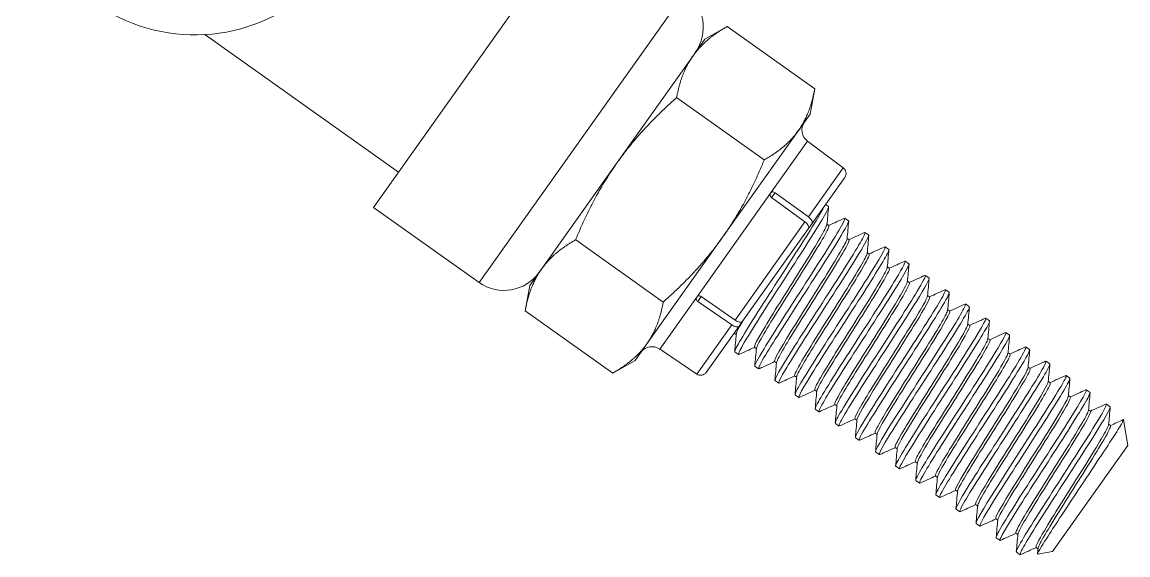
# Model space of a CAD drawing. Extents: x 0 to 216, y -4 to 280.
# Drawn here: x 158.05 to 163.39, y 129.49 to 132.06 of the extents above; entities that cross this region are included whole.
import ezdxf

# ---------------------------------------------------------------- set-up
doc = ezdxf.new("R2010")
doc.units = 0
doc.header["$LTSCALE"] = 10
doc.header["$MEASUREMENT"] = 0
doc.layers.add('CADdetails-3-FINE', color=11, linetype='CONTINUOUS', lineweight=5)

msp = doc.modelspace()

# ---------------------------------------------------------------- linework, layer by layer
at = {"layer": 'CADdetails-3-FINE'}
for p, q in [((160.7404, 132.5696), (159.746, 131.1702)), ((161.2499, 132.2075), (160.2555, 130.8082)), ((161.3444, 131.9809), (161.4525, 132.0423)), ((161.8749, 131.7421), (161.4525, 132.0423)), ((159.8667, 131.34), (158.9332, 132.0034)), ((161.3444, 131.9809), (161.2879, 131.9014)), ((161.2879, 131.9014), (160.9225, 131.3872)), ((161.8525, 131.6198), (161.8749, 131.7421)), ((161.6314, 131.3993), (161.2089, 131.6995)), ((161.796, 131.5403), (161.8525, 131.6198)), ((161.4306, 131.0261), (161.796, 131.5403)), ((161.8402, 131.4899), (161.662, 131.2391)), ((162.013, 131.361), (161.8534, 131.4797)), ((160.9225, 131.3872), (160.5572, 130.873)), ((161.8446, 131.124), (162.013, 131.361)), ((162.0203, 131.315), (161.8615, 131.0916)), ((161.662, 131.2391), (161.3056, 130.7376)), ((161.667, 131.2175), (161.6838, 131.241)), ((161.6838, 131.241), (161.8446, 131.124)), ((161.8279, 131.1005), (161.667, 131.2175)), ((161.9274, 131.1843), (161.9415, 131.1742)), ((160.2555, 130.8082), (159.746, 131.1702)), ((161.4911, 130.6265), (161.8279, 131.1005)), ((161.8615, 131.0916), (161.8448, 131.068)), ((161.9439, 131.083), (161.9343, 131.0898)), ((162.0206, 131.1181), (162.0386, 131.1053)), ((161.0653, 130.512), (161.4306, 131.0261)), ((161.8448, 131.068), (161.5273, 130.6212)), ((162.041, 131.014), (162.0314, 131.0208)), ((162.1176, 131.0491), (162.1356, 131.0363)), ((161.1442, 130.7138), (160.7218, 131.014)), ((162.2147, 130.9802), (162.2327, 130.9674)), ((162.138, 130.9451), (162.1284, 130.9519)), ((162.3117, 130.9112), (162.3297, 130.8984)), ((160.5572, 130.873), (160.5006, 130.7935)), ((162.2351, 130.8761), (162.2255, 130.8829)), ((162.3321, 130.8072), (162.3225, 130.814)), ((162.4087, 130.8423), (162.4268, 130.8295)), ((160.5006, 130.7935), (160.4782, 130.6712)), ((162.5058, 130.7733), (162.5238, 130.7605)), ((161.3056, 130.7376), (161.1274, 130.4868)), ((161.311, 130.7164), (161.3277, 130.74)), ((161.4744, 130.603), (161.311, 130.7164)), ((161.3277, 130.74), (161.4911, 130.6265)), ((162.4291, 130.7382), (162.4196, 130.745)), ((162.6028, 130.7043), (162.6208, 130.6916)), ((160.4782, 130.6712), (160.9007, 130.371)), ((162.5262, 130.6693), (162.5166, 130.6761)), ((161.306, 130.366), (161.4744, 130.603)), ((161.5106, 130.5977), (161.3518, 130.3743)), ((161.5273, 130.6212), (161.5106, 130.5977)), ((162.6232, 130.6003), (162.6136, 130.6071)), ((162.6999, 130.6354), (162.7179, 130.6226)), ((161.4966, 130.5577), (161.487, 130.5645)), ((162.7203, 130.5313), (162.7107, 130.5382)), ((162.7969, 130.5664), (162.8149, 130.5536)), ((161.0088, 130.4324), (161.0653, 130.512)), ((161.5936, 130.4887), (161.584, 130.4956)), ((162.894, 130.4975), (162.912, 130.4847)), ((161.0088, 130.4324), (160.9007, 130.371)), ((161.1414, 130.4777), (161.306, 130.366)), ((161.4894, 130.4733), (161.5074, 130.4605)), ((162.8173, 130.4624), (162.8077, 130.4692)), ((161.5864, 130.4043), (161.6044, 130.3915)), ((161.6906, 130.4198), (161.681, 130.4266)), ((162.9144, 130.3934), (162.9048, 130.4002)), ((162.991, 130.4285), (163.009, 130.4157)), ((161.6834, 130.3353), (161.7014, 130.3226)), ((161.7877, 130.3508), (161.7781, 130.3576)), ((163.0114, 130.3245), (163.0018, 130.3313)), ((163.088, 130.3596), (163.1061, 130.3468)), ((161.8847, 130.2819), (161.8751, 130.2887)), ((163.1851, 130.2906), (163.2031, 130.2778)), ((161.7805, 130.2664), (161.7985, 130.2536)), ((161.9818, 130.2129), (161.9722, 130.2197)), ((163.1085, 130.2555), (163.0989, 130.2623)), ((163.2821, 130.2217), (163.3001, 130.2089)), ((161.8775, 130.1974), (161.8955, 130.1846)), ((163.2055, 130.1866), (163.1959, 130.1934)), ((161.9746, 130.1285), (161.9926, 130.1157)), ((162.0788, 130.144), (162.0692, 130.1508)), ((163.3025, 130.1176), (163.2929, 130.1244)), ((163.3858, 130.0212), (163.3647, 130.1461)), ((162.0716, 130.0595), (162.0896, 130.0467)), ((162.1759, 130.075), (162.1663, 130.0818)), ((162.2729, 130.0061), (162.2633, 130.0129)), ((163.3858, 130.0212), (163.0229, 129.5104)), ((162.1687, 129.9906), (162.1867, 129.9778)), ((162.2657, 129.9216), (162.2837, 129.9088)), ((162.3699, 129.9371), (162.3603, 129.9439)), ((162.3627, 129.8527), (162.3808, 129.8399)), ((162.467, 129.8681), (162.4574, 129.875)), ((162.564, 129.7992), (162.5544, 129.806)), ((162.4598, 129.7837), (162.4778, 129.7709)), ((162.6611, 129.7302), (162.6515, 129.737)), ((162.5568, 129.7147), (162.5748, 129.7019)), ((162.6539, 129.6458), (162.6719, 129.633)), ((162.7581, 129.6613), (162.7485, 129.6681)), ((162.7509, 129.5768), (162.7689, 129.564)), ((162.8552, 129.5923), (162.8456, 129.5991)), ((162.9522, 129.5234), (162.9426, 129.5302)), ((162.848, 129.5079), (162.866, 129.4951)), ((163.0229, 129.5104), (162.9506, 129.4981))]:
    msp.add_line(p, q, dxfattribs=at)
for centre, radius, start, end in [((158.8846, 132.8353), 0.8333, 69.5181, 305.3601), ((161.1292, 132.0377), 0.2083, 324.6034, 54.6034), ((161.88, 131.5434), 0.0667, 144.6034, 233.3534), ((160.3762, 130.978), 0.2083, 234.6034, 324.6034), ((161.09, 130.4317), 0.0667, 55.8534, 144.6034)]:
    msp.add_arc(centre, radius, start, end, dxfattribs=at)
for points, weights in [([(161.4525, 132.0423), (161.3444, 131.9809), (161.2879, 131.9014)], [1.07011995559, 1.07372902644, 1]), ([(161.2879, 131.9014), (161.2313, 131.8218), (161.2089, 131.6995)], [1, 1.07372902644, 1.07011995559]), ([(161.796, 131.5403), (161.8525, 131.6198), (161.8749, 131.7421)], [1, 1.07372902644, 1.07011995559]), ([(161.2089, 131.6995), (161.0356, 131.5463), (160.9225, 131.3872)], [1.07011995559, 1.07372902644, 1]), ([(161.6314, 131.3993), (161.7395, 131.4608), (161.796, 131.5403)], [1.07011995559, 1.07372902644, 1]), ([(161.4306, 131.0261), (161.5437, 131.1852), (161.6314, 131.3993)], [1, 1.07372902644, 1.07011995559]), ([(160.9225, 131.3872), (160.8095, 131.2281), (160.7218, 131.014)], [1, 1.07372902644, 1.07011995559]), ([(161.1442, 130.7138), (161.3176, 130.867), (161.4306, 131.0261)], [1.07011995559, 1.07372902644, 1]), ([(160.7218, 131.014), (160.6137, 130.9526), (160.5572, 130.873)], [1.07011995559, 1.07372902644, 1]), ([(160.5572, 130.873), (160.5006, 130.7935), (160.4782, 130.6712)], [1, 1.07372902644, 1.07011995559]), ([(161.0653, 130.512), (161.1218, 130.5915), (161.1442, 130.7138)], [1, 1.07372902644, 1.07011995559]), ([(160.9007, 130.371), (161.0088, 130.4324), (161.0653, 130.512)], [1.07011995559, 1.07372902644, 1])]:
    msp.add_rational_spline(points, weights, degree=2, dxfattribs=at)
for points, knots in [([(161.8534, 131.4797), (161.8517, 131.481), (161.8499, 131.4823), (161.8467, 131.4848), (161.8452, 131.486), (161.8428, 131.4878), (161.8418, 131.4886), (161.8405, 131.4896), (161.8402, 131.4899), (161.8402, 131.4899)], [0.03826553, 0.03826553, 0.03826553, 0.03826553, 0.0430457, 0.0430457, 0.04783339, 0.04783339, 0.05262017, 0.05262017, 0.05740694, 0.05740694, 0.05740694, 0.05740694]), ([(162.0203, 131.315), (162.0226, 131.3183), (162.0247, 131.3228), (162.0265, 131.3309), (162.0266, 131.3358), (162.0253, 131.3439), (162.0235, 131.3485), (162.0193, 131.3553), (162.0162, 131.3587), (162.013, 131.361)], [0.11287333, 0.11287333, 0.11287333, 0.11287333, 0.12228251, 0.12228251, 0.13168956, 0.13168956, 0.14109431, 0.14109431, 0.1499486, 0.1499486, 0.1499486, 0.1499486]), ([(161.667, 131.2175), (161.6653, 131.2187), (161.6637, 131.2203), (161.6613, 131.2239), (161.6604, 131.226), (161.6595, 131.2298), (161.6594, 131.2319), (161.6601, 131.2358), (161.6609, 131.2376), (161.662, 131.2391)], [0.00000751, 0.00000751, 0.00000751, 0.00000751, 0.00478769, 0.00478769, 0.00957537, 0.00957537, 0.01436215, 0.01436215, 0.01914893, 0.01914893, 0.01914893, 0.01914893]), ([(161.662, 131.2391), (161.663, 131.2406), (161.6645, 131.2419), (161.6679, 131.2438), (161.6699, 131.2444), (161.6737, 131.2447), (161.6759, 131.2445), (161.6801, 131.2432), (161.6821, 131.2422), (161.6838, 131.241)], [0.01914893, 0.01914893, 0.01914893, 0.01914893, 0.0239357, 0.0239357, 0.02872248, 0.02872248, 0.03351016, 0.03351016, 0.03829034, 0.03829034, 0.03829034, 0.03829034]), ([(161.9193, 131.1729), (161.9132, 131.1597), (161.9004, 131.1372), (161.8815, 131.106), (161.8362, 131.0312), (161.7572, 130.909), (161.6817, 130.7917), (161.6062, 130.6745), (161.5368, 130.5659), (161.5066, 130.5123), (161.4931, 130.4883), (161.4876, 130.4757), (161.49, 130.4741)], [-103.422145, -103.422145, -103.422145, -103.422145, -103.001341, -103.001341, -103.001341, -101.991915, -101.991915, -101.991915, -100.982778, -100.982778, -100.982778, -100.530965, -100.530965, -100.530965, -100.530965]), ([(161.5097, 130.4611), (161.5066, 130.4596), (161.5061, 130.4617), (161.5084, 130.4677), (161.5174, 130.4914), (161.5696, 130.5757), (161.6395, 130.6851), (161.7094, 130.7945), (161.7946, 130.9254), (161.8553, 131.0219), (161.9126, 131.1128), (161.9461, 131.1703), (161.9415, 131.1742)], [94.169181, 94.169181, 94.169181, 94.169181, 94.424424, 94.424424, 94.424424, 95.432154, 95.432154, 95.432154, 96.439817, 96.439817, 96.439817, 97.389372, 97.389372, 97.389372, 97.389372]), ([(161.8446, 131.124), (161.8478, 131.1217), (161.8512, 131.1187), (161.8563, 131.1132), (161.8589, 131.1097), (161.8619, 131.104), (161.863, 131.1007), (161.8633, 131.0958), (161.8627, 131.0932), (161.8615, 131.0916)], [0.00054866, 0.00054866, 0.00054866, 0.00054866, 0.00940295, 0.00940295, 0.0188077, 0.0188077, 0.02821475, 0.02821475, 0.03762393, 0.03762393, 0.03762393, 0.03762393]), ([(161.5843, 130.496), (161.5805, 130.4997), (161.5993, 130.535), (161.6352, 130.5946), (161.6813, 130.6709), (161.7536, 130.7842), (161.8149, 130.8821), (161.8763, 130.98), (161.924, 131.0587), (161.9327, 131.0824), (161.9335, 131.0848), (161.934, 131.0866), (161.9341, 131.0879)], [94.24778, 94.24778, 94.24778, 94.24778, 95.07228, 95.07228, 95.07228, 96.129678, 96.129678, 96.129678, 97.187001, 97.187001, 97.187001, 97.29417, 97.29417, 97.29417, 97.29417]), ([(162.018, 131.117), (162.0239, 131.1197), (162.0195, 131.1078), (162.0044, 131.0809), (161.975, 131.0285), (161.9064, 130.921), (161.8311, 130.8041), (161.7559, 130.6872), (161.6766, 130.5646), (161.6304, 130.4887), (161.599, 130.437), (161.5837, 130.408), (161.5869, 130.405)], [-97.467971, -97.467971, -97.467971, -97.467971, -96.949064, -96.949064, -96.949064, -95.941326, -95.941326, -95.941326, -94.933858, -94.933858, -94.933858, -94.24778, -94.24778, -94.24778, -94.24778]), ([(161.5942, 130.4912), (161.5944, 130.4951), (161.5982, 130.504), (161.6055, 130.5179), (161.6291, 130.5626), (161.6886, 130.6579), (161.7531, 130.7602), (161.8175, 130.8624), (161.8841, 130.9676), (161.9183, 131.0273), (161.9378, 131.0612), (161.9463, 131.0798), (161.9433, 131.0821)], [94.342982, 94.342982, 94.342982, 94.342982, 94.673671, 94.673671, 94.673671, 95.731097, 95.731097, 95.731097, 96.788448, 96.788448, 96.788448, 97.389372, 97.389372, 97.389372, 97.389372]), ([(161.607, 130.3926), (161.6014, 130.39), (161.605, 130.4004), (161.6182, 130.4245), (161.6455, 130.4739), (161.7126, 130.5792), (161.7876, 130.6958), (161.8626, 130.8123), (161.9429, 130.9363), (161.9907, 131.0146), (162.0246, 131.0701), (162.0414, 131.1015), (162.0381, 131.1047)], [87.885995, 87.885995, 87.885995, 87.885995, 88.376611, 88.376611, 88.376611, 89.384752, 89.384752, 89.384752, 90.392824, 90.392824, 90.392824, 91.106187, 91.106187, 91.106187, 91.106187]), ([(161.8448, 131.068), (161.846, 131.0697), (161.8466, 131.0722), (161.8462, 131.0772), (161.8452, 131.0804), (161.8421, 131.0862), (161.8396, 131.0897), (161.8345, 131.0952), (161.8311, 131.0982), (161.8279, 131.1005)], [0.11287333, 0.11287333, 0.11287333, 0.11287333, 0.12228251, 0.12228251, 0.13168956, 0.13168956, 0.14109431, 0.14109431, 0.1499486, 0.1499486, 0.1499486, 0.1499486]), ([(161.6815, 130.4272), (161.678, 130.4305), (161.6931, 130.4601), (161.7237, 130.5113), (161.7664, 130.583), (161.8374, 130.6945), (161.9001, 130.7943), (161.9628, 130.894), (162.0144, 130.9782), (162.0276, 131.0083), (162.0298, 131.0133), (162.0309, 131.0167), (162.031, 131.0188)], [87.964594, 87.964594, 87.964594, 87.964594, 88.72121, 88.72121, 88.72121, 89.77906, 89.77906, 89.77906, 90.836833, 90.836833, 90.836833, 91.010984, 91.010984, 91.010984, 91.010984]), ([(162.1153, 131.0484), (162.1186, 131.0501), (162.1189, 131.0475), (162.1159, 131.0402), (162.105, 131.0139), (162.0515, 130.9276), (161.9811, 130.8175), (161.9106, 130.7074), (161.8258, 130.5771), (161.7661, 130.4821), (161.7109, 130.3943), (161.679, 130.3393), (161.6835, 130.3354)], [-91.184786, -91.184786, -91.184786, -91.184786, -90.906615, -90.906615, -90.906615, -89.900444, -89.900444, -89.900444, -88.894523, -88.894523, -88.894523, -87.964594, -87.964594, -87.964594, -87.964594]), ([(161.7038, 130.3233), (161.696, 130.3201), (161.7087, 130.346), (161.74, 130.3978), (161.7835, 130.4702), (161.8615, 130.5909), (161.9372, 130.7084), (162.0128, 130.8259), (162.0835, 130.9364), (162.1158, 130.9927), (162.1311, 131.0196), (162.1375, 131.0337), (162.135, 131.0354)], [81.60281, 81.60281, 81.60281, 81.60281, 82.326308, 82.326308, 82.326308, 83.334867, 83.334867, 83.334867, 84.343355, 84.343355, 84.343355, 84.823002, 84.823002, 84.823002, 84.823002]), ([(161.6912, 130.4221), (161.6913, 130.4252), (161.6938, 130.4316), (161.6987, 130.4415), (161.7182, 130.4804), (161.7748, 130.5716), (161.8387, 130.6731), (161.9027, 130.7747), (161.9713, 130.8828), (162.009, 130.9474), (162.0327, 130.9879), (162.0436, 131.0105), (162.0404, 131.0133)], [88.059797, 88.059797, 88.059797, 88.059797, 88.327541, 88.327541, 88.327541, 89.385418, 89.385418, 89.385418, 90.44322, 90.44322, 90.44322, 91.106187, 91.106187, 91.106187, 91.106187]), ([(162.2127, 130.98), (162.213, 130.9801), (162.2133, 130.9802), (162.2136, 130.9803), (162.2228, 130.9823), (162.1883, 130.9229), (162.1276, 130.8264), (162.0668, 130.7299), (161.9818, 130.5994), (161.9122, 130.4905), (161.8426, 130.3816), (161.7907, 130.2976), (161.7816, 130.2737), (161.7799, 130.2695), (161.7797, 130.2672), (161.7807, 130.2667)], [-84.901601, -84.901601, -84.901601, -84.901601, -84.873266, -84.873266, -84.873266, -83.868542, -83.868542, -83.868542, -82.864047, -82.864047, -82.864047, -81.859779, -81.859779, -81.859779, -81.681409, -81.681409, -81.681409, -81.681409]), ([(161.8005, 130.2538), (161.7898, 130.2492), (161.8177, 130.2988), (161.8717, 130.3852), (161.9288, 130.4766), (162.0131, 130.6063), (162.0852, 130.7187), (162.1572, 130.831), (162.2143, 130.9224), (162.2291, 130.9542), (162.2327, 130.962), (162.2338, 130.9662), (162.2323, 130.9669)], [75.319625, 75.319625, 75.319625, 75.319625, 76.273468, 76.273468, 76.273468, 77.282453, 77.282453, 77.282453, 78.291366, 78.291366, 78.291366, 78.539816, 78.539816, 78.539816, 78.539816]), ([(161.7786, 130.3584), (161.7754, 130.3613), (161.7874, 130.3859), (161.8131, 130.4295), (161.8524, 130.4964), (161.9218, 130.6056), (161.9855, 130.7068), (162.0492, 130.8079), (162.1043, 130.897), (162.1219, 130.9333), (162.1258, 130.9415), (162.1278, 130.9469), (162.128, 130.9497)], [81.681409, 81.681409, 81.681409, 81.681409, 82.372509, 82.372509, 82.372509, 83.430818, 83.430818, 83.430818, 84.48905, 84.48905, 84.48905, 84.727799, 84.727799, 84.727799, 84.727799]), ([(161.7881, 130.353), (161.7882, 130.3553), (161.7897, 130.3596), (161.7926, 130.3659), (161.8077, 130.3987), (161.8609, 130.4851), (161.924, 130.5855), (161.9872, 130.6859), (162.0576, 130.7965), (162.0988, 130.8661), (162.1272, 130.914), (162.1409, 130.9412), (162.1376, 130.9444)], [81.776612, 81.776612, 81.776612, 81.776612, 81.978667, 81.978667, 81.978667, 83.037006, 83.037006, 83.037006, 84.095267, 84.095267, 84.095267, 84.823002, 84.823002, 84.823002, 84.823002]), ([(162.3094, 130.9106), (162.3178, 130.914), (162.3023, 130.8837), (162.2665, 130.8248), (162.2177, 130.7448), (162.1331, 130.6142), (162.0552, 130.4932), (161.9786, 130.374), (161.9116, 130.2684), (161.8875, 130.2233), (161.8791, 130.2075), (161.8761, 130.1993), (161.8781, 130.1982)], [-78.618415, -78.618415, -78.618415, -78.618415, -77.844903, -77.844903, -77.844903, -76.793751, -76.793751, -76.793751, -75.759024, -75.759024, -75.759024, -75.398224, -75.398224, -75.398224, -75.398224]), ([(161.8757, 130.2895), (161.8727, 130.2921), (161.882, 130.3119), (161.9029, 130.3481), (161.9384, 130.4097), (162.0059, 130.5161), (162.0702, 130.6183), (162.1346, 130.7204), (162.1931, 130.8143), (162.2151, 130.8568), (162.2215, 130.8691), (162.2247, 130.8769), (162.2249, 130.8805)], [75.398224, 75.398224, 75.398224, 75.398224, 76.021015, 76.021015, 76.021015, 77.079793, 77.079793, 77.079793, 78.138493, 78.138493, 78.138493, 78.444614, 78.444614, 78.444614, 78.444614]), ([(161.885, 130.2838), (161.8851, 130.2854), (161.8858, 130.2878), (161.8871, 130.2912), (161.8976, 130.3175), (161.947, 130.3985), (162.009, 130.4973), (162.071, 130.5961), (162.1429, 130.7089), (162.1876, 130.7834), (162.2212, 130.8393), (162.2383, 130.8721), (162.2347, 130.8756)], [75.493426, 75.493426, 75.493426, 75.493426, 75.626998, 75.626998, 75.626998, 76.685806, 76.685806, 76.685806, 77.744535, 77.744535, 77.744535, 78.539816, 78.539816, 78.539816, 78.539816]), ([(161.8977, 130.1851), (161.8956, 130.1841), (161.8947, 130.1847), (161.8951, 130.1872), (161.8975, 130.2015), (161.9437, 130.2775), (162.011, 130.3832), (162.0783, 130.4889), (162.1643, 130.621), (162.2287, 130.7226), (162.2931, 130.8242), (162.3336, 130.8922), (162.33, 130.8981), (162.3299, 130.8983), (162.3298, 130.8983), (162.3297, 130.8984)], [69.036439, 69.036439, 69.036439, 69.036439, 69.208555, 69.208555, 69.208555, 70.218046, 70.218046, 70.218046, 71.227464, 71.227464, 71.227464, 72.23681, 72.23681, 72.23681, 72.256631, 72.256631, 72.256631, 72.256631]), ([(161.9728, 130.2206), (161.97, 130.2227), (161.9768, 130.2383), (161.9932, 130.2673), (162.0246, 130.3231), (162.0896, 130.4261), (162.1543, 130.5288), (162.2191, 130.6315), (162.2809, 130.73), (162.3073, 130.7788), (162.3167, 130.7961), (162.3215, 130.8069), (162.3218, 130.8114)], [69.115038, 69.115038, 69.115038, 69.115038, 69.666674, 69.666674, 69.666674, 70.725931, 70.725931, 70.725931, 71.785107, 71.785107, 71.785107, 72.161428, 72.161428, 72.161428, 72.161428]), ([(162.4062, 130.8413), (162.4135, 130.8443), (162.4037, 130.8233), (162.3778, 130.7796), (162.3378, 130.7122), (162.261, 130.593), (162.1843, 130.4739), (162.1076, 130.3549), (162.0338, 130.24), (161.9984, 130.179), (161.9803, 130.1479), (161.9726, 130.1313), (161.9752, 130.1294)], [-72.33523, -72.33523, -72.33523, -72.33523, -71.672715, -71.672715, -71.672715, -70.653187, -70.653187, -70.653187, -69.634448, -69.634448, -69.634448, -69.115038, -69.115038, -69.115038, -69.115038]), ([(161.982, 130.2148), (161.982, 130.2155), (161.9822, 130.2165), (161.9825, 130.2176), (161.9881, 130.237), (162.0333, 130.3121), (162.0938, 130.4088), (162.1542, 130.5054), (162.2274, 130.6199), (162.2754, 130.6991), (162.3147, 130.7638), (162.3358, 130.803), (162.3319, 130.8069)], [69.210241, 69.210241, 69.210241, 69.210241, 69.272479, 69.272479, 69.272479, 70.331766, 70.331766, 70.331766, 71.390972, 71.390972, 71.390972, 72.256631, 72.256631, 72.256631, 72.256631]), ([(161.9951, 130.1167), (161.9904, 130.1144), (161.9918, 130.1207), (161.9998, 130.1362), (162.02, 130.1757), (162.0818, 130.2736), (162.1554, 130.3883), (162.2291, 130.503), (162.3121, 130.6308), (162.3653, 130.7168), (162.4077, 130.7852), (162.4301, 130.8254), (162.4265, 130.8291)], [62.753254, 62.753254, 62.753254, 62.753254, 63.15006, 63.15006, 63.15006, 64.159994, 64.159994, 64.159994, 65.169854, 65.169854, 65.169854, 65.973446, 65.973446, 65.973446, 65.973446]), ([(162.5032, 130.7722), (162.5088, 130.7748), (162.5053, 130.7647), (162.4924, 130.7412), (162.4654, 130.692), (162.3978, 130.586), (162.3223, 130.4686), (162.2469, 130.3513), (162.1661, 130.2266), (162.1184, 130.1484), (162.0852, 130.094), (162.0688, 130.0633), (162.0721, 130.0602)], [-66.052045, -66.052045, -66.052045, -66.052045, -65.567081, -65.567081, -65.567081, -64.552062, -64.552062, -64.552062, -63.537743, -63.537743, -63.537743, -62.831853, -62.831853, -62.831853, -62.831853]), ([(162.0922, 130.0477), (162.0853, 130.0448), (162.0932, 130.0627), (162.1156, 130.101), (162.1523, 130.1636), (162.2261, 130.2785), (162.3021, 130.3965), (162.3782, 130.5146), (162.4538, 130.632), (162.4932, 130.6985), (162.5158, 130.7367), (162.526, 130.7573), (162.5232, 130.7596)], [56.470069, 56.470069, 56.470069, 56.470069, 57.088882, 57.088882, 57.088882, 58.099266, 58.099266, 58.099266, 59.109575, 59.109575, 59.109575, 59.69026, 59.69026, 59.69026, 59.69026]), ([(161.311, 130.7164), (161.3093, 130.7176), (161.3077, 130.7192), (161.3051, 130.7227), (161.3042, 130.7247), (161.3033, 130.7284), (161.3031, 130.7305), (161.3038, 130.7343), (161.3046, 130.7361), (161.3056, 130.7376)], [-0.03829034, -0.03829034, -0.03829034, -0.03829034, -0.03351016, -0.03351016, -0.02872248, -0.02872248, -0.0239357, -0.0239357, -0.01914893, -0.01914893, -0.01914893, -0.01914893]), ([(161.3056, 130.7376), (161.3067, 130.7391), (161.3081, 130.7404), (161.3116, 130.7424), (161.3136, 130.743), (161.3175, 130.7434), (161.3197, 130.7432), (161.324, 130.7421), (161.326, 130.7411), (161.3277, 130.74)], [-0.01914893, -0.01914893, -0.01914893, -0.01914893, -0.01436215, -0.01436215, -0.00957537, -0.00957537, -0.00478769, -0.00478769, -0.00000751, -0.00000751, -0.00000751, -0.00000751]), ([(162.0698, 130.1517), (162.0673, 130.1533), (162.072, 130.1651), (162.0841, 130.1874), (162.111, 130.2367), (162.1731, 130.3356), (162.2379, 130.4384), (162.3027, 130.5412), (162.3675, 130.6439), (162.3984, 130.699), (162.4116, 130.7224), (162.4184, 130.7369), (162.4188, 130.7424)], [62.831853, 62.831853, 62.831853, 62.831853, 63.309434, 63.309434, 63.309434, 64.369177, 64.369177, 64.369177, 65.428839, 65.428839, 65.428839, 65.878243, 65.878243, 65.878243, 65.878243]), ([(162.079, 130.1458), (162.0803, 130.159), (162.1205, 130.227), (162.1784, 130.3199), (162.2369, 130.4138), (162.3109, 130.5295), (162.3622, 130.6132), (162.4076, 130.6874), (162.4334, 130.734), (162.429, 130.7381)], [62.927056, 62.927056, 62.927056, 62.927056, 63.974832, 63.974832, 63.974832, 65.034524, 65.034524, 65.034524, 65.973446, 65.973446, 65.973446, 65.973446]), ([(162.6005, 130.7036), (162.6039, 130.7053), (162.6041, 130.7026), (162.601, 130.6951), (162.5898, 130.6684), (162.5355, 130.5809), (162.4645, 130.47), (162.3935, 130.3591), (162.3084, 130.2282), (162.2491, 130.1337), (162.1952, 130.0479), (162.1644, 129.9946), (162.1687, 129.9907)], [-59.768859, -59.768859, -59.768859, -59.768859, -59.487173, -59.487173, -59.487173, -58.476137, -58.476137, -58.476137, -57.465714, -57.465714, -57.465714, -56.548668, -56.548668, -56.548668, -56.548668]), ([(162.1668, 130.0826), (162.1646, 130.0839), (162.1675, 130.0923), (162.1758, 130.1084), (162.1978, 130.1509), (162.2564, 130.245), (162.3209, 130.3472), (162.3854, 130.4495), (162.4529, 130.5561), (162.4883, 130.6175), (162.5059, 130.648), (162.5152, 130.6668), (162.5158, 130.6734)], [56.548668, 56.548668, 56.548668, 56.548668, 56.949239, 56.949239, 56.949239, 58.009479, 58.009479, 58.009479, 59.069636, 59.069636, 59.069636, 59.595058, 59.595058, 59.595058, 59.595058]), ([(162.1761, 130.0769), (162.1776, 130.0896), (162.2116, 130.148), (162.263, 130.2309), (162.3191, 130.3215), (162.3935, 130.4378), (162.4478, 130.5257), (162.4998, 130.61), (162.5312, 130.6652), (162.5262, 130.6692)], [56.64387, 56.64387, 56.64387, 56.64387, 57.614949, 57.614949, 57.614949, 58.675136, 58.675136, 58.675136, 59.69026, 59.69026, 59.69026, 59.69026]), ([(162.1888, 129.9782), (162.1797, 129.9746), (162.1991, 130.011), (162.2413, 130.0794), (162.292, 130.1619), (162.374, 130.2883), (162.4485, 130.4042), (162.523, 130.52), (162.5874, 130.6217), (162.6109, 130.6658), (162.6193, 130.6815), (162.6223, 130.6897), (162.6203, 130.6908)], [50.186883, 50.186883, 50.186883, 50.186883, 51.024972, 51.024972, 51.024972, 52.035815, 52.035815, 52.035815, 53.046582, 53.046582, 53.046582, 53.407075, 53.407075, 53.407075, 53.407075]), ([(161.5106, 130.5977), (161.5094, 130.596), (161.5072, 130.5946), (161.5024, 130.5933), (161.499, 130.5933), (161.4926, 130.5943), (161.4884, 130.5955), (161.4815, 130.5985), (161.4776, 130.6008), (161.4744, 130.603)], [0.11287333, 0.11287333, 0.11287333, 0.11287333, 0.12228251, 0.12228251, 0.13168956, 0.13168956, 0.14109431, 0.14109431, 0.1499486, 0.1499486, 0.1499486, 0.1499486]), ([(161.4911, 130.6265), (161.4943, 130.6243), (161.4983, 130.6221), (161.5052, 130.619), (161.5093, 130.6178), (161.5157, 130.6168), (161.5192, 130.6169), (161.5239, 130.6181), (161.5261, 130.6196), (161.5273, 130.6212)], [0.00054866, 0.00054866, 0.00054866, 0.00054866, 0.00940295, 0.00940295, 0.0188077, 0.0188077, 0.02821475, 0.02821475, 0.03762393, 0.03762393, 0.03762393, 0.03762393]), ([(161.4973, 130.5603), (161.4976, 130.565), (161.5027, 130.5765), (161.5128, 130.595), (161.5175, 130.6035), (161.5232, 130.6135), (161.5297, 130.6247)], [100.6261676, 100.6261676, 100.6261676, 100.6261676, 101.017112, 101.017112, 101.017112, 101.1977012, 101.1977012, 101.1977012, 101.1977012]), ([(162.2638, 130.0135), (162.2619, 130.0144), (162.2634, 130.0201), (162.2685, 130.0307), (162.2852, 130.0657), (162.3399, 130.1542), (162.4035, 130.2554), (162.4672, 130.3566), (162.5371, 130.4665), (162.577, 130.5341), (162.5997, 130.5727), (162.612, 130.5967), (162.6129, 130.6045)], [50.265482, 50.265482, 50.265482, 50.265482, 50.586036, 50.586036, 50.586036, 51.646781, 51.646781, 51.646781, 52.707442, 52.707442, 52.707442, 53.311872, 53.311872, 53.311872, 53.311872]), ([(162.6979, 130.6352), (162.6985, 130.6355), (162.6991, 130.6356), (162.6995, 130.6356), (162.7065, 130.6345), (162.6696, 130.5715), (162.6072, 130.4728), (162.5449, 130.3741), (162.4594, 130.2428), (162.3907, 130.1351), (162.3219, 130.0274), (162.2723, 129.9466), (162.266, 129.9267), (162.2651, 129.9238), (162.265, 129.9222), (162.2658, 129.9218)], [-53.485674, -53.485674, -53.485674, -53.485674, -53.429885, -53.429885, -53.429885, -52.422325, -52.422325, -52.422325, -51.415296, -51.415296, -51.415296, -50.408785, -50.408785, -50.408785, -50.265482, -50.265482, -50.265482, -50.265482]), ([(162.2732, 130.0081), (162.2748, 130.0199), (162.3029, 130.0693), (162.3477, 130.142), (162.4009, 130.2285), (162.4753, 130.3447), (162.5324, 130.4366), (162.5895, 130.5285), (162.6267, 130.5925), (162.6236, 130.5998), (162.6235, 130.6), (162.6234, 130.6002), (162.6232, 130.6003)], [50.360685, 50.360685, 50.360685, 50.360685, 51.252063, 51.252063, 51.252063, 52.312755, 52.312755, 52.312755, 53.373362, 53.373362, 53.373362, 53.407075, 53.407075, 53.407075, 53.407075]), ([(162.2857, 129.909), (162.2852, 129.9088), (162.2848, 129.9087), (162.2844, 129.9086), (162.2763, 129.9083), (162.3126, 129.9703), (162.3747, 130.0689), (162.4369, 130.1674), (162.5228, 130.2993), (162.592, 130.4077), (162.6612, 130.5161), (162.7112, 130.5975), (162.7176, 130.6176), (162.7185, 130.6204), (162.7186, 130.622), (162.7177, 130.6224)], [43.903698, 43.903698, 43.903698, 43.903698, 43.946897, 43.946897, 43.946897, 44.958285, 44.958285, 44.958285, 45.969594, 45.969594, 45.969594, 46.980826, 46.980826, 46.980826, 47.12389, 47.12389, 47.12389, 47.12389]), ([(162.7947, 130.5659), (162.8036, 130.5695), (162.7856, 130.5353), (162.7458, 130.4704), (162.6967, 130.3904), (162.6162, 130.2661), (162.5417, 130.1503), (162.4673, 130.0347), (162.4015, 129.9311), (162.3754, 129.8835), (162.3651, 129.8646), (162.3611, 129.8547), (162.3633, 129.8535)], [-47.202489, -47.202489, -47.202489, -47.202489, -46.387652, -46.387652, -46.387652, -45.383428, -45.383428, -45.383428, -44.379745, -44.379745, -44.379745, -43.982297, -43.982297, -43.982297, -43.982297]), ([(162.3831, 129.8405), (162.38, 129.839), (162.3795, 129.8411), (162.3818, 129.8472), (162.391, 129.8711), (162.4436, 129.9562), (162.5139, 130.0662), (162.5843, 130.1763), (162.6699, 130.3077), (162.7304, 130.404), (162.7867, 130.4934), (162.8194, 130.5497), (162.8149, 130.5536)], [37.620513, 37.620513, 37.620513, 37.620513, 37.876908, 37.876908, 37.876908, 38.888772, 38.888772, 38.888772, 39.900556, 39.900556, 39.900556, 40.840704, 40.840704, 40.840704, 40.840704]), ([(161.1274, 130.4868), (161.1274, 130.4868), (161.1278, 130.4866), (161.1292, 130.4857), (161.1303, 130.485), (161.1328, 130.4834), (161.1343, 130.4824), (161.1378, 130.4801), (161.1396, 130.4788), (161.1414, 130.4777)], [0.01914893, 0.01914893, 0.01914893, 0.01914893, 0.0239357, 0.0239357, 0.02872248, 0.02872248, 0.03351016, 0.03351016, 0.03829034, 0.03829034, 0.03829034, 0.03829034]), ([(162.3607, 129.9443), (162.3593, 129.945), (162.3598, 129.9483), (162.3623, 129.9544), (162.3734, 129.9816), (162.4235, 130.0637), (162.4859, 130.163), (162.5482, 130.2624), (162.6201, 130.3751), (162.6642, 130.4488), (162.6928, 130.4965), (162.7089, 130.5266), (162.71, 130.5356)], [43.982297, 43.982297, 43.982297, 43.982297, 44.21977, 44.21977, 44.21977, 45.28103, 45.28103, 45.28103, 46.342203, 46.342203, 46.342203, 47.028687, 47.028687, 47.028687, 47.028687]), ([(162.3704, 129.9393), (162.3718, 129.9501), (162.3946, 129.9911), (162.4326, 130.0533), (162.4825, 130.1351), (162.5563, 130.2505), (162.6158, 130.3459), (162.6754, 130.4413), (162.7181, 130.5129), (162.7207, 130.5282), (162.721, 130.5299), (162.7208, 130.5309), (162.7202, 130.5312)], [44.0775, 44.0775, 44.0775, 44.0775, 44.88612, 44.88612, 44.88612, 45.947325, 45.947325, 45.947325, 47.008444, 47.008444, 47.008444, 47.12389, 47.12389, 47.12389, 47.12389]), ([(162.8914, 130.4964), (162.8982, 130.4993), (162.8906, 130.4821), (162.869, 130.4449), (162.8327, 130.3829), (162.7585, 130.2672), (162.6818, 130.1482), (162.6053, 130.0294), (162.5291, 129.9112), (162.4898, 129.8448), (162.4676, 129.8072), (162.4576, 129.7869), (162.4604, 129.7846)], [-40.919304, -40.919304, -40.919304, -40.919304, -40.309978, -40.309978, -40.309978, -39.2917, -39.2917, -39.2917, -38.274937, -38.274937, -38.274937, -37.699112, -37.699112, -37.699112, -37.699112]), ([(162.4804, 129.772), (162.475, 129.7695), (162.4779, 129.7787), (162.4897, 129.8004), (162.5154, 129.8475), (162.5815, 129.9517), (162.6566, 130.0683), (162.7316, 130.185), (162.8129, 130.3104), (162.8619, 130.3904), (162.8972, 130.448), (162.9149, 130.4808), (162.9116, 130.4841)], [31.337328, 31.337328, 31.337328, 31.337328, 31.804039, 31.804039, 31.804039, 32.816386, 32.816386, 32.816386, 33.828652, 33.828652, 33.828652, 34.557519, 34.557519, 34.557519, 34.557519]), ([(162.4575, 129.8752), (162.4567, 129.8756), (162.4566, 129.8771), (162.4573, 129.8798), (162.4625, 129.8986), (162.5075, 129.9736), (162.568, 130.0703), (162.6285, 130.1671), (162.7019, 130.2819), (162.7502, 130.3614), (162.7852, 130.4191), (162.8059, 130.4566), (162.8072, 130.4669)], [37.699112, 37.699112, 37.699112, 37.699112, 37.850387, 37.850387, 37.850387, 38.91217, 38.91217, 38.91217, 39.973864, 39.973864, 39.973864, 40.745502, 40.745502, 40.745502, 40.745502]), ([(162.4676, 129.8706), (162.4688, 129.8802), (162.4868, 129.9133), (162.518, 129.9652), (162.564, 130.0414), (162.6366, 130.1552), (162.6983, 130.2536), (162.7599, 130.3519), (162.8079, 130.431), (162.8164, 130.4546), (162.818, 130.459), (162.8182, 130.4615), (162.8171, 130.4621)], [37.794315, 37.794315, 37.794315, 37.794315, 38.517066, 38.517066, 38.517066, 39.578793, 39.578793, 39.578793, 40.640433, 40.640433, 40.640433, 40.840704, 40.840704, 40.840704, 40.840704]), ([(162.5545, 129.806), (162.5541, 129.8062), (162.5539, 129.8066), (162.5539, 129.8072), (162.5528, 129.8172), (162.5921, 129.8841), (162.6502, 129.9775), (162.7083, 130.0708), (162.7826, 130.1871), (162.8347, 130.2719), (162.8768, 130.3406), (162.9029, 130.3867), (162.9044, 130.3981)], [31.415927, 31.415927, 31.415927, 31.415927, 31.47783, 31.47783, 31.47783, 32.540146, 32.540146, 32.540146, 33.602372, 33.602372, 33.602372, 34.462317, 34.462317, 34.462317, 34.462317]), ([(162.9884, 130.4275), (162.9933, 130.4298), (162.9916, 130.4228), (162.9827, 130.4059), (162.9612, 130.3645), (162.8983, 130.2651), (162.8243, 130.1499), (162.7504, 130.0349), (162.6679, 129.9078), (162.6156, 129.8232), (162.5748, 129.7573), (162.5536, 129.7187), (162.5571, 129.7152)], [-34.636118, -34.636118, -34.636118, -34.636118, -34.221862, -34.221862, -34.221862, -33.2118, -33.2118, -33.2118, -32.202907, -32.202907, -32.202907, -31.415927, -31.415927, -31.415927, -31.415927]), ([(162.5648, 129.8018), (162.5657, 129.81), (162.5793, 129.8361), (162.6041, 129.8778), (162.6456, 129.9478), (162.7164, 130.059), (162.7797, 130.1597), (162.843, 130.2604), (162.896, 130.3466), (162.9106, 130.3787), (162.9146, 130.3874), (162.9156, 130.392), (162.914, 130.3929)], [31.511129, 31.511129, 31.511129, 31.511129, 32.144844, 32.144844, 32.144844, 33.207103, 33.207103, 33.207103, 34.269273, 34.269273, 34.269273, 34.557519, 34.557519, 34.557519, 34.557519]), ([(162.5773, 129.7029), (162.5699, 129.6998), (162.5802, 129.7217), (162.6072, 129.7669), (162.6477, 129.835), (162.7242, 129.9537), (162.8004, 130.072), (162.8766, 130.1903), (162.9498, 130.3043), (162.9851, 130.365), (163.0032, 130.3962), (163.011, 130.4129), (163.0084, 130.4148)], [25.054142, 25.054142, 25.054142, 25.054142, 25.72824, 25.72824, 25.72824, 26.741079, 26.741079, 26.741079, 27.753835, 27.753835, 27.753835, 28.274334, 28.274334, 28.274334, 28.274334]), ([(161.306, 130.366), (161.3092, 130.3638), (161.3135, 130.362), (161.3212, 130.3602), (161.3262, 130.3601), (161.3343, 130.3614), (161.3389, 130.3632), (161.3459, 130.3676), (161.3495, 130.371), (161.3518, 130.3743)], [0.00054866, 0.00054866, 0.00054866, 0.00054866, 0.00940295, 0.00940295, 0.0188077, 0.0188077, 0.02821475, 0.02821475, 0.03762393, 0.03762393, 0.03762393, 0.03762393]), ([(162.6515, 129.7371), (162.6463, 129.7411), (162.679, 129.7983), (162.7325, 129.8848), (162.7875, 129.9739), (162.8622, 130.0906), (162.9178, 130.1804), (162.9676, 130.2608), (163.0001, 130.3169), (163.0016, 130.3294)], [25.132741, 25.132741, 25.132741, 25.132741, 26.164903, 26.164903, 26.164903, 27.227669, 27.227669, 27.227669, 28.179131, 28.179131, 28.179131, 28.179131]), ([(163.0859, 130.3591), (163.088, 130.3602), (163.0889, 130.3595), (163.0884, 130.3569), (163.0858, 130.3423), (163.0399, 130.2668), (162.9731, 130.1618), (162.904, 130.0533), (162.8151, 129.9169), (162.7501, 129.814), (162.6871, 129.7145), (162.6488, 129.6496), (162.6539, 129.6458)], [-28.352933, -28.352933, -28.352933, -28.352933, -28.177945, -28.177945, -28.177945, -27.174088, -27.174088, -27.174088, -26.136409, -26.136409, -26.136409, -25.132741, -25.132741, -25.132741, -25.132741]), ([(162.6619, 129.7329), (162.6625, 129.7397), (162.6724, 129.7595), (162.691, 129.7916), (162.7274, 129.8545), (162.7957, 129.9621), (162.8602, 130.0644), (162.9246, 130.1667), (162.9825, 130.2597), (163.0031, 130.3004), (163.0105, 130.3149), (163.013, 130.3225), (163.0109, 130.3237)], [25.227944, 25.227944, 25.227944, 25.227944, 25.7694, 25.7694, 25.7694, 26.8322, 26.8322, 26.8322, 27.894909, 27.894909, 27.894909, 28.274334, 28.274334, 28.274334, 28.274334]), ([(162.674, 129.6334), (162.6644, 129.6295), (162.6865, 129.6702), (162.7327, 129.7448), (162.786, 129.8308), (162.8692, 129.959), (162.9432, 130.0741), (163.0171, 130.1892), (163.079, 130.2873), (163.099, 130.3266), (163.1053, 130.3388), (163.1074, 130.3452), (163.1056, 130.3461)], [18.770957, 18.770957, 18.770957, 18.770957, 19.649465, 19.649465, 19.649465, 20.662803, 20.662803, 20.662803, 21.676057, 21.676057, 21.676057, 21.991149, 21.991149, 21.991149, 21.991149]), ([(163.1831, 130.2904), (163.1947, 130.2957), (163.1624, 130.2393), (163.1028, 130.1444), (163.0431, 130.0494), (162.9582, 129.9189), (162.8877, 129.8087), (162.8173, 129.6987), (162.7637, 129.6124), (162.7527, 129.5859), (162.7505, 129.5806), (162.75, 129.5777), (162.7512, 129.5772)], [-22.069748, -22.069748, -22.069748, -22.069748, -21.063205, -21.063205, -21.063205, -20.056115, -20.056115, -20.056115, -19.051024, -19.051024, -19.051024, -18.849556, -18.849556, -18.849556, -18.849556]), ([(162.7709, 129.5643), (162.7701, 129.5639), (162.7695, 129.5638), (162.7691, 129.5639), (162.7629, 129.5662), (162.8012, 129.6311), (162.8647, 129.7315), (162.9281, 129.8319), (163.0145, 129.9645), (163.0829, 130.0718), (163.1513, 130.1791), (163.1994, 130.2578), (163.2033, 130.2744), (163.2037, 130.2763), (163.2036, 130.2773), (163.203, 130.2777)], [12.487772, 12.487772, 12.487772, 12.487772, 12.553732, 12.553732, 12.553732, 13.567664, 13.567664, 13.567664, 14.581509, 14.581509, 14.581509, 15.59527, 15.59527, 15.59527, 15.707963, 15.707963, 15.707963, 15.707963]), ([(162.7486, 129.6682), (162.7443, 129.6723), (162.7699, 129.7187), (162.8152, 129.7926), (162.8666, 129.8765), (162.9409, 129.9926), (162.9996, 130.0868), (163.0573, 130.1795), (163.0974, 130.2473), (163.0987, 130.2605)], [18.849556, 18.849556, 18.849556, 18.849556, 19.786386, 19.786386, 19.786386, 20.849702, 20.849702, 20.849702, 21.895946, 21.895946, 21.895946, 21.895946]), ([(162.7589, 129.6639), (162.7593, 129.6694), (162.766, 129.6836), (162.7789, 129.7067), (162.8098, 129.7617), (162.8748, 129.8648), (162.9398, 129.9679), (163.0049, 130.0711), (163.0671, 130.1702), (163.0938, 130.2194), (163.1057, 130.2414), (163.1103, 130.253), (163.1078, 130.2546)], [18.944759, 18.944759, 18.944759, 18.944759, 19.390678, 19.390678, 19.390678, 20.454028, 20.454028, 20.454028, 21.517286, 21.517286, 21.517286, 21.991149, 21.991149, 21.991149, 21.991149]), ([(163.2799, 130.221), (163.2883, 130.2244), (163.2726, 130.1938), (163.2363, 130.1342), (163.1894, 130.0574), (163.1101, 129.9347), (163.0352, 129.8184), (162.9595, 129.7008), (162.891, 129.5934), (162.8627, 129.5425), (162.8509, 129.5213), (162.8463, 129.5101), (162.8486, 129.5087)], [-15.786562, -15.786562, -15.786562, -15.786562, -15.008474, -15.008474, -15.008474, -14.004493, -14.004493, -14.004493, -12.989518, -12.989518, -12.989518, -12.566371, -12.566371, -12.566371, -12.566371]), ([(162.8458, 129.5995), (162.842, 129.6033), (162.8615, 129.6399), (162.8985, 129.7011), (162.9455, 129.7789), (163.0187, 129.8934), (163.08, 129.9913), (163.1413, 130.0891), (163.1879, 130.1664), (163.1948, 130.1876), (163.1953, 130.1893), (163.1956, 130.1905), (163.1957, 130.1915)], [12.566371, 12.566371, 12.566371, 12.566371, 13.404538, 13.404538, 13.404538, 14.468413, 14.468413, 14.468413, 15.532194, 15.532194, 15.532194, 15.612761, 15.612761, 15.612761, 15.612761]), ([(162.8558, 129.5948), (162.8561, 129.5989), (162.8601, 129.6085), (162.8682, 129.6236), (162.8929, 129.67), (162.9539, 129.7673), (163.0188, 129.8704), (163.0838, 129.9734), (163.15, 130.0781), (163.1827, 130.1357), (163.2003, 130.1667), (163.2077, 130.1835), (163.2048, 130.1857)], [12.661573, 12.661573, 12.661573, 12.661573, 13.008621, 13.008621, 13.008621, 14.072531, 14.072531, 14.072531, 15.136347, 15.136347, 15.136347, 15.707963, 15.707963, 15.707963, 15.707963]), ([(162.8683, 129.4958), (162.8651, 129.4942), (162.8647, 129.4965), (162.8672, 129.5029), (162.877, 129.5278), (162.9304, 129.614), (163.0012, 129.7247), (163.0721, 129.8354), (163.1578, 129.9671), (163.2179, 130.0627), (163.2728, 130.1502), (163.3045, 130.2048), (163.3001, 130.2088)], [6.204586, 6.204586, 6.204586, 6.204586, 6.46834, 6.46834, 6.46834, 7.482788, 7.482788, 7.482788, 8.49715, 8.49715, 8.49715, 9.424778, 9.424778, 9.424778, 9.424778]), ([(162.9431, 129.5308), (162.9397, 129.5341), (162.9538, 129.5619), (162.9828, 129.6108), (163.0247, 129.6814), (163.0959, 129.7932), (163.1592, 129.8939), (163.2225, 129.9946), (163.2751, 130.0802), (163.2889, 130.1112), (163.2913, 130.1165), (163.2925, 130.1202), (163.2926, 130.1223)], [6.283185, 6.283185, 6.283185, 6.283185, 7.019304, 7.019304, 7.019304, 8.083747, 8.083747, 8.083747, 9.148095, 9.148095, 9.148095, 9.329575, 9.329575, 9.329575, 9.329575]), ([(163.3637, 130.1464), (163.3645, 130.1467), (163.3648, 130.1465), (163.3645, 130.1426), (163.3583, 130.1313), (163.3353, 130.0934), (163.3187, 130.0674), (163.2774, 130.004), (163.2533, 129.9673), (163.2008, 129.888), (163.173, 129.8462), (163.1176, 129.7629), (163.0906, 129.7223), (163.0411, 129.6472), (163.0191, 129.6135), (162.983, 129.5573), (162.9692, 129.5352), (162.9519, 129.5055), (162.9485, 129.498), (162.9505, 129.4981), (162.9506, 129.4981), (162.9506, 129.4981)], [0.3345503, 0.3345503, 0.3345503, 0.3345503, 0.3661296, 0.3661296, 0.4854483, 0.4854483, 0.6034042, 0.6034042, 0.719997, 0.719997, 0.8352264, 0.8352264, 0.949092, 0.949092, 1.0615936, 1.0615936, 1.1727309, 1.1727309, 1.2825034, 1.2825034, 1.284303, 1.284303, 1.284303, 1.284303]), ([(162.9527, 129.5256), (162.9528, 129.5285), (162.9549, 129.5341), (162.9591, 129.5426), (162.9772, 129.5796), (163.0332, 129.6701), (163.0973, 129.772), (163.1615, 129.8739), (163.231, 129.9834), (163.2696, 130.0492), (163.2939, 130.0908), (163.3052, 130.114), (163.302, 130.1168)], [6.378388, 6.378388, 6.378388, 6.378388, 6.623175, 6.623175, 6.623175, 7.687654, 7.687654, 7.687654, 8.752037, 8.752037, 8.752037, 9.424778, 9.424778, 9.424778, 9.424778])]:
    msp.add_open_spline(points, degree=3, knots=knots, dxfattribs=at)
for points in [[(161.942, 131.1723), (161.9394, 131.1442), (161.9368, 131.1161), (161.9342, 131.088)], [(161.9432, 131.0835), (161.9683, 131.095), (161.9935, 131.1064), (162.0186, 131.1179)], [(162.039, 131.1034), (162.0364, 131.0753), (162.0338, 131.0472), (162.0312, 131.0191)], [(162.0402, 131.0146), (162.0654, 131.026), (162.0905, 131.0375), (162.1157, 131.0489)], [(162.1361, 131.0344), (162.1335, 131.0063), (162.1309, 130.9782), (162.1283, 130.9501)], [(162.1373, 130.9456), (162.1624, 130.9571), (162.1876, 130.9685), (162.2127, 130.98)], [(162.2331, 130.9655), (162.2305, 130.9374), (162.2279, 130.9093), (162.2253, 130.8811)], [(162.2343, 130.8766), (162.2595, 130.8881), (162.2846, 130.8996), (162.3097, 130.911)], [(162.3302, 130.8965), (162.3276, 130.8684), (162.3249, 130.8403), (162.3223, 130.8122)], [(162.3314, 130.8077), (162.3565, 130.8191), (162.3817, 130.8306), (162.4068, 130.8421)], [(162.4272, 130.8276), (162.4246, 130.7994), (162.422, 130.7713), (162.4194, 130.7432)], [(162.4284, 130.7387), (162.4536, 130.7502), (162.4787, 130.7616), (162.5038, 130.7731)], [(162.5243, 130.7586), (162.5216, 130.7305), (162.519, 130.7024), (162.5164, 130.6743)], [(162.5255, 130.6698), (162.5506, 130.6812), (162.5757, 130.6927), (162.6009, 130.7042)], [(162.6213, 130.6896), (162.6187, 130.6615), (162.6161, 130.6334), (162.6135, 130.6053)], [(162.6225, 130.6008), (162.6476, 130.6123), (162.6728, 130.6237), (162.6979, 130.6352)], [(162.7183, 130.6207), (162.7157, 130.5926), (162.7131, 130.5645), (162.7105, 130.5364)], [(161.4877, 130.564), (161.4872, 130.5638), (161.4866, 130.5635), (161.4861, 130.5633)], [(161.4889, 130.4752), (161.4915, 130.5033), (161.4941, 130.5314), (161.4967, 130.5595)], [(162.7195, 130.5319), (162.7447, 130.5433), (162.7698, 130.5548), (162.795, 130.5662)], [(162.8154, 130.5517), (162.8128, 130.5236), (162.8102, 130.4955), (162.8076, 130.4674)], [(161.5847, 130.495), (161.5596, 130.4836), (161.5345, 130.4721), (161.5093, 130.4607)], [(161.5859, 130.4062), (161.5885, 130.4343), (161.5912, 130.4624), (161.5938, 130.4905)], [(162.8166, 130.4629), (162.8417, 130.4744), (162.8669, 130.4858), (162.892, 130.4973)], [(162.9124, 130.4828), (162.9098, 130.4547), (162.9072, 130.4266), (162.9046, 130.3985)], [(161.6818, 130.4261), (161.6566, 130.4146), (161.6315, 130.4032), (161.6064, 130.3917)], [(161.683, 130.3373), (161.6856, 130.3654), (161.6882, 130.3935), (161.6908, 130.4216)], [(162.9136, 130.3939), (162.9388, 130.4054), (162.9639, 130.4169), (162.989, 130.4283)], [(163.0095, 130.4138), (163.0069, 130.3857), (163.0043, 130.3576), (163.0017, 130.3295)], [(161.7788, 130.3571), (161.7537, 130.3457), (161.7285, 130.3342), (161.7034, 130.3227)], [(161.78, 130.2683), (161.7826, 130.2964), (161.7852, 130.3245), (161.7878, 130.3526)], [(163.0107, 130.325), (163.0358, 130.3364), (163.061, 130.3479), (163.0861, 130.3594)], [(163.1065, 130.3449), (163.1039, 130.3168), (163.1013, 130.2886), (163.0987, 130.2605)], [(161.8759, 130.2882), (161.8507, 130.2767), (161.8256, 130.2653), (161.8005, 130.2538)], [(161.8771, 130.1993), (161.8797, 130.2275), (161.8823, 130.2556), (161.8849, 130.2837)], [(163.1077, 130.256), (163.1329, 130.2675), (163.158, 130.279), (163.1831, 130.2904)], [(163.2036, 130.2759), (163.2009, 130.2478), (163.1983, 130.2197), (163.1957, 130.1916)], [(161.9729, 130.2192), (161.9478, 130.2078), (161.9226, 130.1963), (161.8975, 130.1848)], [(163.2048, 130.1871), (163.2299, 130.1985), (163.255, 130.21), (163.2802, 130.2215)], [(161.9741, 130.1304), (161.9767, 130.1585), (161.9793, 130.1866), (161.9819, 130.2147)], [(163.3006, 130.2069), (163.298, 130.1788), (163.2954, 130.1507), (163.2928, 130.1226)], [(162.07, 130.1503), (162.0448, 130.1388), (162.0197, 130.1273), (161.9945, 130.1159)], [(162.0711, 130.0614), (162.0738, 130.0895), (162.0764, 130.1176), (162.079, 130.1458)], [(163.3018, 130.1181), (163.3224, 130.1275), (163.3431, 130.1369), (163.3637, 130.1464)], [(162.167, 130.0813), (162.1419, 130.0698), (162.1167, 130.0584), (162.0916, 130.0469)], [(162.1682, 129.9925), (162.1708, 130.0206), (162.1734, 130.0487), (162.176, 130.0768)], [(162.264, 130.0123), (162.2389, 130.0009), (162.2138, 129.9894), (162.1886, 129.978)], [(162.2652, 129.9235), (162.2679, 129.9516), (162.2705, 129.9797), (162.2731, 130.0078)], [(162.3611, 129.9434), (162.3359, 129.9319), (162.3108, 129.9205), (162.2857, 129.909)], [(162.3623, 129.8546), (162.3649, 129.8827), (162.3675, 129.9108), (162.3701, 129.9389)], [(162.4581, 129.8744), (162.433, 129.863), (162.4078, 129.8515), (162.3827, 129.84)], [(162.4593, 129.7856), (162.4619, 129.8137), (162.4645, 129.8418), (162.4671, 129.8699)], [(162.5552, 129.8055), (162.53, 129.794), (162.5049, 129.7826), (162.4798, 129.7711)], [(162.5564, 129.7167), (162.559, 129.7448), (162.5616, 129.7729), (162.5642, 129.801)], [(162.6522, 129.7365), (162.6271, 129.7251), (162.6019, 129.7136), (162.5768, 129.7021)], [(162.6534, 129.6477), (162.656, 129.6758), (162.6586, 129.7039), (162.6612, 129.732)], [(162.7493, 129.6676), (162.7241, 129.6561), (162.699, 129.6446), (162.6738, 129.6332)], [(162.7504, 129.5787), (162.7531, 129.6068), (162.7557, 129.635), (162.7583, 129.6631)], [(162.8463, 129.5986), (162.8212, 129.5872), (162.796, 129.5757), (162.7709, 129.5642)], [(162.8475, 129.5098), (162.8501, 129.5379), (162.8527, 129.566), (162.8553, 129.5941)], [(162.9433, 129.5297), (162.9182, 129.5182), (162.8931, 129.5067), (162.8679, 129.4953)], [(162.9499, 129.4991), (162.9508, 129.5078), (162.9516, 129.5165), (162.9524, 129.5251)]]:
    msp.add_open_spline(points, degree=3, dxfattribs=at)

doc.saveas('drawing.dxf')
